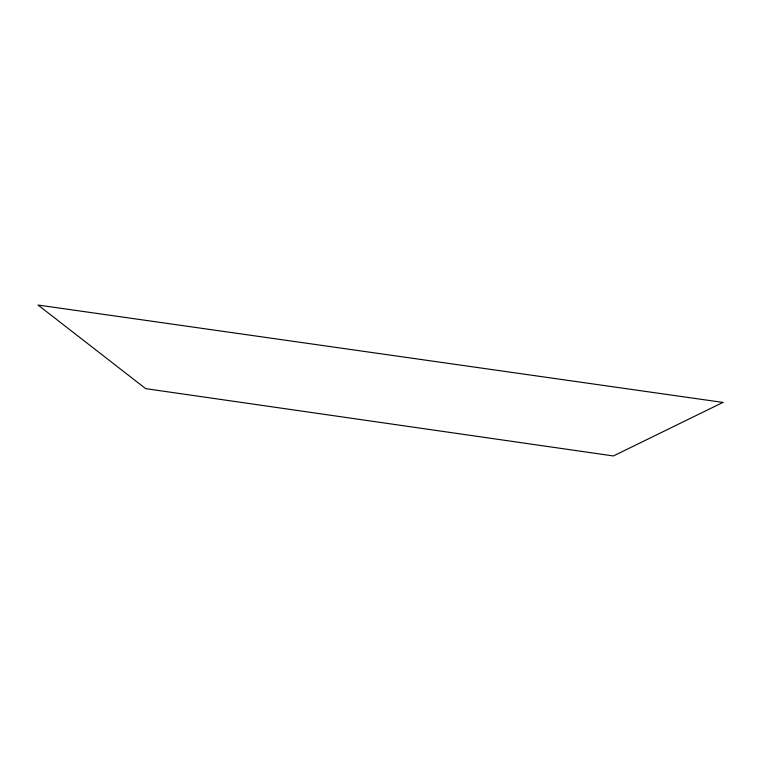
<?xml version="1.0" encoding="UTF-8"?>
<svg xmlns="http://www.w3.org/2000/svg" width="761" height="761" viewBox="0 0 761 761"><rect width="100%" height="100%" fill="white"/><g stroke="black" fill="none" stroke-linecap="round" stroke-linejoin="round"><path stroke-width="1.14" d="M722.95 402.417L613.404 455.953L145.684 388.643L38.05 305.047L722.95 402.417"/></g></svg>
